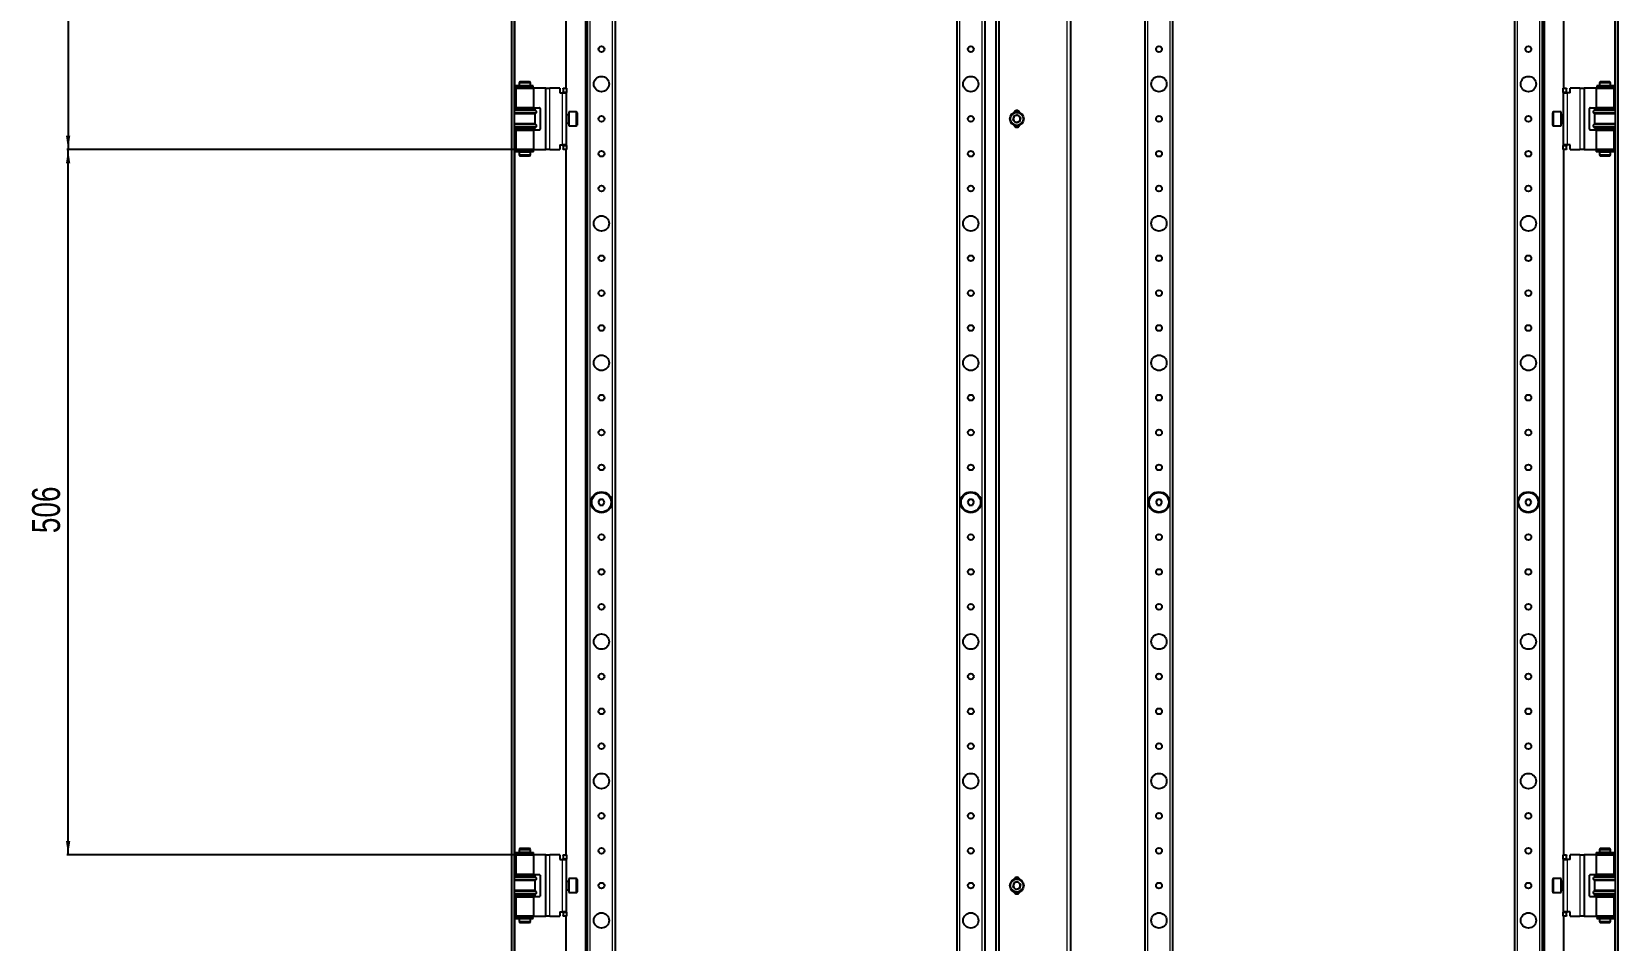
# Model space of a CAD drawing. Header units: millimetres. Extents: x -964 to 2908, y -1920 to 1219.
# Drawn here: x -964 to 175, y -535 to 116 of the extents above; entities that cross this region are included whole.
import ezdxf

# ---------------------------------------------------------------- set-up
doc = ezdxf.new("R2010")
doc.units = ezdxf.units.MM
doc.layers.add('FORMAT', color=7, linetype='Continuous')
doc.styles.add('SLDTEXTSTYLE0', font='TXT', dxfattribs={"width": 0.75})
doc.dimstyles.new('SLDDIMSTYLE0', dxfattribs={"dimtxt": 20, "dimasz": 10, "dimexe": 0, "dimexo": 0.0625, "dimgap": 5, "dimtad": 2, "dimdec": 1, "dimrnd": 1e-09, "dimzin": 12, "dimdsep": 46, "dimtxsty": 'SLDTEXTSTYLE0', "dimsah": 1, "dimcen": 0.09, "dimadec": 0, "dimazin": 3, "dimtfac": 1, "dimtofl": 0, "dimtmove": 0, "dimatfit": 3, "dimfxl": 0, "dimfrac": 2, "dimtolj": 1, "dimtzin": 12, "dimarcsym": 0})

# ---------------------------------------------------------------- blocks, each defined once
blk = doc.blocks.new('_D_9')
at = {"layer": 'FORMAT'}
for p, q in [((-616.4, 650.8), (-938.6, 650.8)), ((-937.6, 650.8), (-937.6, 31.8)), ((-609.9, 31.8), (-938.6, 31.8))]:
    blk.add_line(p, q, dxfattribs=at)
for points in [[(-937.6, 650.8), (-939.1, 640.8), (-936, 640.8)], [(-937.6, 31.8), (-936, 41.8), (-939.1, 41.8)]]:
    blk.add_solid(points, dxfattribs=at)
at = {"layer": 'FORMAT', "insert": (-963.4, 319.1), "char_height": 20, "attachment_point": 1, "rotation": 90, "style": 'SLDTEXTSTYLE0'}
blk.add_mtext('619', dxfattribs=at)
blk = doc.blocks.new('_D_10')
at = {"layer": 'FORMAT'}
for p, q in [((-609.9, 31.8), (-938.6, 31.8)), ((-937.6, -474.2), (-937.6, 31.8)), ((-609.9, -474.2), (-938.6, -474.2))]:
    blk.add_line(p, q, dxfattribs=at)
for points in [[(-937.6, 31.8), (-939.1, 21.8), (-936, 21.8)], [(-937.6, -474.2), (-936, -464.2), (-939.1, -464.2)]]:
    blk.add_solid(points, dxfattribs=at)
at = {"layer": 'FORMAT', "insert": (-963.4, -243.4), "char_height": 20, "attachment_point": 1, "rotation": 90, "style": 'SLDTEXTSTYLE0'}
blk.add_mtext('506', dxfattribs=at)

msp = doc.modelspace()

# ---------------------------------------------------------------- linework, layer by layer
at = {"color": 7, "linetype": 'Continuous', "lineweight": 25}
for p, q in [((-619.44, 756.28), (-619.44, -1198.72)), ((-617.44, 756.28), (-617.44, -1198.72)), ((172.56, -1198.72), (172.56, 756.28)), ((174.56, -1198.72), (174.56, 756.28)), ((-566.44, 724.78), (-566.44, -1167.22)), ((-271.94, 720.28), (-271.94, -1162.72)), ((-269.94, 720.28), (-269.94, -1162.72)), ((121.56, -1167.22), (121.56, 724.78)), ((-218.44, 710.57), (-218.44, -1153)), ((-564.94, -1138.72), (-564.94, 696.28)), ((-544.94, -1138.72), (-544.94, 696.28)), ((-299.94, 696.28), (-299.94, -1138.72)), ((-279.94, 696.28), (-279.94, -1138.72)), ((-164.94, -1138.72), (-164.94, 696.28)), ((-144.94, -1138.72), (-144.94, 696.28)), ((100.06, 696.28), (100.06, -1138.72)), ((120.06, 696.28), (120.06, -1138.72)), ((-580.44, 606.78), (-580.44, 75.78)), ((135.56, 75.78), (135.56, 606.78)), ((-613.36, 80.53), (-613.94, 79.53)), ((-613.36, 80.53), (-610.39, 80.53)), ((-610.39, 80.53), (-606.52, 80.53)), ((-605.94, 79.53), (-606.52, 80.53)), ((161.64, 80.53), (161.06, 79.53)), ((161.64, 80.53), (168.48, 80.53)), ((169.06, 79.53), (168.48, 80.53)), ((-617.09, 77.48), (-617.09, 76.58)), ((-604.1, 77.48), (-617.09, 77.48)), ((-604.1, 76.58), (-617.09, 76.58)), ((-616.39, 75.78), (-616.39, 61.78)), ((-616.39, 75.78), (-603.49, 75.78)), ((-613.94, 79.53), (-613.94, 77.53)), ((-610.47, 79.53), (-613.94, 79.53)), ((-613.94, 77.53), (-610.47, 77.53)), ((-613.94, 76.53), (-613.94, 75.78)), ((-613.94, 76.53), (-610.47, 76.53)), ((-613.44, 77.53), (-613.44, 77.48)), ((-613.44, 76.58), (-613.44, 76.53)), ((-605.94, 79.53), (-610.47, 79.53)), ((-610.47, 77.53), (-605.94, 77.53)), ((-610.47, 76.53), (-605.94, 76.53)), ((-606.44, 77.48), (-606.44, 77.53)), ((-606.44, 76.53), (-606.44, 76.58)), ((-605.94, 77.53), (-605.94, 79.53)), ((-605.94, 75.78), (-605.94, 76.53)), ((-604.02, 77.48), (-604.1, 77.48)), ((-604.02, 76.58), (-604.1, 76.58)), ((-604.02, 76.58), (-604.02, 77.48)), ((-604, 77.48), (-604.02, 77.48)), ((-604, 76.58), (-604.02, 76.58)), ((-604, 76.58), (-604, 77.48)), ((-603.49, 61.78), (-603.49, 75.78)), ((-595.39, 75.78), (-603.49, 75.78)), ((-594.89, 75.78), (-595.39, 75.78)), ((-594.89, 31.78), (-594.89, 75.78)), ((-594.89, 75.78), (-591.89, 75.78)), ((-584.89, 75.78), (-591.89, 75.78)), ((-584.89, 75.78), (-584.89, 72.48)), ((-584.89, 72.48), (-582.89, 72.48)), ((-582.89, 72.48), (-579.89, 72.48)), ((-582.39, 75.78), (-579.89, 75.78)), ((-582.39, 75.28), (-582.39, 75.78)), ((-582.39, 75.28), (-582.39, 73.28)), ((-582.39, 72.78), (-582.39, 73.28)), ((-579.89, 72.78), (-582.39, 72.78)), ((-582.39, 72.78), (-582.39, 72.48)), ((-579.89, 75.78), (-579.89, 75.28)), ((-579.89, 75.28), (-579.89, 73.28)), ((-579.89, 73.28), (-579.89, 72.78)), ((-579.89, 72.48), (-579.89, 72.78)), ((-579.89, 35.08), (-579.89, 72.48)), ((135.01, 75.28), (135.01, 75.78)), ((135.01, 75.78), (137.51, 75.78)), ((135.01, 73.28), (135.01, 75.28)), ((135.01, 72.78), (135.01, 73.28)), ((137.51, 72.78), (135.01, 72.78)), ((135.01, 72.78), (135.01, 72.48)), ((135.01, 72.48), (138.01, 72.48)), ((135.01, 72.48), (135.01, 35.08)), ((137.51, 75.78), (137.51, 75.28)), ((137.51, 73.28), (137.51, 75.28)), ((137.51, 73.28), (137.51, 72.78)), ((137.51, 72.48), (137.51, 72.78)), ((140.01, 72.48), (138.01, 72.48)), ((147.01, 75.78), (140.01, 75.78)), ((140.01, 72.48), (140.01, 75.78)), ((147.01, 75.78), (150.01, 75.78)), ((150.01, 75.78), (150.01, 31.78)), ((150.51, 75.78), (150.01, 75.78)), ((158.61, 75.78), (150.51, 75.78)), ((158.61, 75.78), (158.61, 61.78)), ((158.61, 75.78), (171.51, 75.78)), ((159.12, 77.48), (159.12, 76.58)), ((159.14, 77.48), (159.12, 77.48)), ((159.14, 76.58), (159.12, 76.58)), ((159.14, 77.48), (159.14, 76.58)), ((159.22, 77.48), (159.14, 77.48)), ((159.22, 76.58), (159.14, 76.58)), ((172.21, 77.48), (159.22, 77.48)), ((172.21, 76.58), (159.22, 76.58)), ((161.06, 79.53), (161.06, 77.53)), ((169.06, 79.53), (161.06, 79.53)), ((161.06, 77.53), (169.06, 77.53)), ((161.06, 76.53), (161.06, 75.78)), ((161.06, 76.53), (169.06, 76.53)), ((161.56, 77.53), (161.56, 77.48)), ((161.56, 76.58), (161.56, 76.53)), ((168.56, 77.48), (168.56, 77.53)), ((168.56, 76.53), (168.56, 76.58)), ((169.06, 77.53), (169.06, 79.53)), ((169.06, 75.78), (169.06, 76.53)), ((171.51, 61.78), (171.51, 75.78)), ((172.21, 76.58), (172.21, 77.48)), ((-617.44, 60.78), (-602.44, 60.78)), ((-602.44, 60.18), (-617.44, 60.18)), ((-602.44, 57.38), (-617.44, 57.38)), ((-603.49, 61.78), (-616.39, 61.78)), ((-613.94, 61.78), (-613.94, 60.78)), ((-605.94, 60.78), (-605.94, 61.78)), ((-603.49, 61.78), (-599.39, 61.78)), ((-602.44, 60.18), (-602.44, 60.78)), ((-601.74, 59.5), (-602.44, 60.18)), ((-602.44, 57.38), (-601.74, 58.07)), ((-602.44, 50.18), (-602.44, 57.38)), ((-598.89, 61.28), (-598.89, 46.28)), ((-572.99, 58.78), (-578.39, 58.78)), ((-578.39, 58.78), (-578.39, 48.78)), ((-572.39, 58.18), (-572.39, 49.38)), ((127.51, 53.78), (127.51, 58.18)), ((133.51, 58.78), (128.11, 58.78)), ((133.51, 53.78), (133.51, 58.78)), ((154.01, 46.28), (154.01, 61.28)), ((154.51, 61.78), (158.61, 61.78)), ((157.56, 60.18), (156.86, 59.5)), ((156.86, 58.07), (157.56, 57.38)), ((157.56, 60.78), (157.56, 60.18)), ((157.56, 60.78), (172.56, 60.78)), ((172.56, 60.18), (157.56, 60.18)), ((157.56, 57.38), (157.56, 50.18)), ((172.56, 57.38), (157.56, 57.38)), ((171.51, 61.78), (158.61, 61.78)), ((161.06, 61.78), (161.06, 60.78)), ((169.06, 60.78), (169.06, 61.78)), ((-602.44, 50.18), (-617.44, 50.18)), ((-602.44, 47.38), (-617.44, 47.38)), ((-617.44, 46.78), (-602.44, 46.78)), ((-616.39, 45.78), (-616.39, 31.78)), ((-616.39, 45.78), (-603.49, 45.78)), ((-613.94, 46.78), (-613.94, 45.78)), ((-605.94, 45.78), (-605.94, 46.78)), ((-603.49, 31.78), (-603.49, 45.78)), ((-599.39, 45.78), (-603.49, 45.78)), ((-601.74, 49.5), (-602.44, 50.18)), ((-602.44, 47.38), (-601.74, 48.07)), ((-602.44, 46.78), (-602.44, 47.38)), ((-578.64, 56.78), (-579.89, 56.78)), ((-579.89, 50.78), (-578.64, 50.78)), ((-578.39, 48.78), (-572.99, 48.78)), ((-259.04, 55.78), (-259.72, 52.97)), ((-257.62, 50.97), (-259.72, 52.97)), ((-256.26, 56.6), (-259.04, 55.78)), ((-254.84, 51.78), (-257.62, 50.97)), ((-256.26, 56.6), (-254.16, 54.6)), ((-254.84, 51.78), (-254.16, 54.6)), ((127.51, 49.38), (127.51, 53.78)), ((128.11, 48.78), (133.51, 48.78)), ((133.51, 48.78), (133.51, 53.78)), ((135.01, 56.78), (133.76, 56.78)), ((133.76, 50.78), (135.01, 50.78)), ((158.61, 45.78), (154.51, 45.78)), ((157.56, 50.18), (156.86, 49.5)), ((156.86, 48.07), (157.56, 47.38)), ((172.56, 50.18), (157.56, 50.18)), ((157.56, 47.38), (157.56, 46.78)), ((172.56, 47.38), (157.56, 47.38)), ((157.56, 46.78), (172.56, 46.78)), ((158.61, 45.78), (158.61, 31.78)), ((158.61, 45.78), (171.51, 45.78)), ((161.06, 46.78), (161.06, 45.78)), ((169.06, 45.78), (169.06, 46.78)), ((171.51, 31.78), (171.51, 45.78)), ((-584.89, 35.08), (-582.89, 35.08)), ((-584.89, 35.08), (-584.89, 31.78)), ((-579.89, 35.08), (-582.89, 35.08)), ((-582.39, 35.08), (-582.39, 34.78)), ((-582.39, 34.78), (-579.89, 34.78)), ((-582.39, 34.28), (-582.39, 34.78)), ((-582.39, 34.28), (-582.39, 32.28)), ((-579.89, 34.78), (-579.89, 35.08)), ((-579.89, 34.78), (-579.89, 34.28)), ((-579.89, 34.28), (-579.89, 32.28)), ((138.01, 35.08), (135.01, 35.08)), ((135.01, 35.08), (135.01, 34.78)), ((135.01, 34.78), (137.51, 34.78)), ((135.01, 34.28), (135.01, 34.78)), ((135.01, 32.28), (135.01, 34.28)), ((137.51, 34.78), (137.51, 35.08)), ((137.51, 34.78), (137.51, 34.28)), ((137.51, 32.28), (137.51, 34.28)), ((140.01, 35.08), (138.01, 35.08)), ((140.01, 31.78), (140.01, 35.08)), ((-617.09, 30.98), (-617.09, 30.08)), ((-603.62, 30.98), (-617.09, 30.98)), ((-603.62, 30.08), (-617.09, 30.08)), ((-603.49, 31.78), (-616.39, 31.78)), ((-613.94, 31.78), (-613.94, 31.03)), ((-613.94, 31.03), (-610.47, 31.03)), ((-613.94, 30.03), (-613.94, 28.03)), ((-613.94, 30.03), (-610.47, 30.03)), ((-613.94, 28.03), (-613.36, 27.03)), ((-613.94, 28.03), (-605.94, 28.03)), ((-613.44, 31.03), (-613.44, 30.98)), ((-613.44, 30.08), (-613.44, 30.03)), ((-606.52, 27.03), (-613.36, 27.03)), ((-610.47, 31.03), (-605.94, 31.03)), ((-610.47, 30.03), (-605.94, 30.03)), ((-606.52, 27.03), (-605.94, 28.03)), ((-606.44, 30.98), (-606.44, 31.03)), ((-606.44, 30.03), (-606.44, 30.08)), ((-605.94, 31.03), (-605.94, 31.78)), ((-605.94, 28.03), (-605.94, 30.03)), ((-603.57, 30.98), (-603.62, 30.98)), ((-603.57, 30.08), (-603.62, 30.08)), ((-603.57, 30.08), (-603.57, 30.98)), ((-603.49, 31.78), (-595.39, 31.78)), ((-595.39, 31.78), (-594.89, 31.78)), ((-591.89, 31.78), (-594.89, 31.78)), ((-591.89, 31.78), (-584.89, 31.78)), ((-582.39, 31.78), (-582.39, 32.28)), ((-579.89, 31.78), (-582.39, 31.78)), ((-580.44, 31.78), (-580.44, -474.22)), ((-579.89, 32.28), (-579.89, 31.78)), ((135.01, 31.78), (135.01, 32.28)), ((137.51, 31.78), (135.01, 31.78)), ((135.56, -474.22), (135.56, 31.78)), ((137.51, 32.28), (137.51, 31.78)), ((140.01, 31.78), (147.01, 31.78)), ((150.01, 31.78), (147.01, 31.78)), ((150.01, 31.78), (150.51, 31.78)), ((150.51, 31.78), (158.61, 31.78)), ((171.51, 31.78), (158.61, 31.78)), ((158.69, 30.98), (158.69, 30.08)), ((158.74, 30.98), (158.69, 30.98)), ((158.74, 30.08), (158.69, 30.08)), ((172.21, 30.98), (158.74, 30.98)), ((172.21, 30.08), (158.74, 30.08)), ((161.06, 31.78), (161.06, 31.03)), ((161.06, 31.03), (169.06, 31.03)), ((161.06, 30.03), (161.06, 28.03)), ((161.06, 30.03), (169.06, 30.03)), ((161.06, 28.03), (161.64, 27.03)), ((161.06, 28.03), (165.59, 28.03)), ((161.56, 31.03), (161.56, 30.98)), ((161.56, 30.08), (161.56, 30.03)), ((165.52, 27.03), (161.64, 27.03)), ((168.48, 27.03), (165.52, 27.03)), ((165.59, 28.03), (169.06, 28.03)), ((168.48, 27.03), (169.06, 28.03)), ((168.56, 30.98), (168.56, 31.03)), ((168.56, 30.03), (168.56, 30.08)), ((169.06, 31.03), (169.06, 31.78)), ((169.06, 28.03), (169.06, 30.03)), ((172.21, 30.08), (172.21, 30.98)), ((-556.09, -219.22), (-557.25, -221.22)), ((-557.25, -221.22), (-556.09, -223.22)), ((-553.78, -219.22), (-556.09, -219.22)), ((-556.09, -223.22), (-553.78, -223.22)), ((-552.63, -221.22), (-553.78, -219.22)), ((-553.78, -223.22), (-552.63, -221.22)), ((-291.09, -219.22), (-292.25, -221.22)), ((-292.25, -221.22), (-291.09, -223.22)), ((-288.78, -219.22), (-291.09, -219.22)), ((-291.09, -223.22), (-288.78, -223.22)), ((-287.63, -221.22), (-288.78, -219.22)), ((-288.78, -223.22), (-287.63, -221.22)), ((-156.09, -219.22), (-157.25, -221.22)), ((-157.25, -221.22), (-156.09, -223.22)), ((-153.78, -219.22), (-156.09, -219.22)), ((-156.09, -223.22), (-153.78, -223.22)), ((-152.63, -221.22), (-153.78, -219.22)), ((-153.78, -223.22), (-152.63, -221.22)), ((108.91, -219.22), (107.75, -221.22)), ((107.75, -221.22), (108.91, -223.22)), ((111.22, -219.22), (108.91, -219.22)), ((108.91, -223.22), (111.22, -223.22)), ((112.37, -221.22), (111.22, -219.22)), ((111.22, -223.22), (112.37, -221.22)), ((-617.09, -472.52), (-617.09, -473.42)), ((-617.09, -472.52), (-603.62, -472.52)), ((-617.09, -473.42), (-603.62, -473.42)), ((-616.39, -474.22), (-616.39, -488.22)), ((-616.39, -474.22), (-603.49, -474.22)), ((-613.36, -469.47), (-613.94, -470.47)), ((-613.94, -470.47), (-613.94, -472.47)), ((-610.47, -470.47), (-613.94, -470.47)), ((-605.94, -472.47), (-613.94, -472.47)), ((-613.94, -473.47), (-613.94, -474.22)), ((-605.94, -473.47), (-613.94, -473.47)), ((-613.44, -472.47), (-613.44, -472.52)), ((-613.44, -473.42), (-613.44, -473.47)), ((-613.36, -469.47), (-610.39, -469.47)), ((-605.94, -470.47), (-610.47, -470.47)), ((-610.39, -469.47), (-606.52, -469.47)), ((-605.94, -470.47), (-606.52, -469.47)), ((-606.44, -472.52), (-606.44, -472.47)), ((-606.44, -473.47), (-606.44, -473.42)), ((-605.94, -472.47), (-605.94, -470.47)), ((-605.94, -474.22), (-605.94, -473.47)), ((-603.62, -472.52), (-603.57, -472.52)), ((-603.62, -473.42), (-603.57, -473.42)), ((-603.57, -473.42), (-603.57, -472.52)), ((-603.49, -488.22), (-603.49, -474.22)), ((-595.39, -474.22), (-603.49, -474.22)), ((-594.89, -474.22), (-595.39, -474.22)), ((-594.89, -518.22), (-594.89, -474.22)), ((-594.89, -474.22), (-591.89, -474.22)), ((-584.89, -474.22), (-591.89, -474.22)), ((-584.89, -474.22), (-584.89, -477.52)), ((-584.89, -477.52), (-582.89, -477.52)), ((-582.89, -477.52), (-579.89, -477.52)), ((-582.39, -474.22), (-579.89, -474.22)), ((-582.39, -474.72), (-582.39, -474.22)), ((-582.39, -474.72), (-582.39, -476.72)), ((-582.39, -477.22), (-582.39, -476.72)), ((-579.89, -477.22), (-582.39, -477.22)), ((-582.39, -477.22), (-582.39, -477.52)), ((-579.89, -474.22), (-579.89, -474.72)), ((-579.89, -474.72), (-579.89, -476.72)), ((-579.89, -476.72), (-579.89, -477.22)), ((-579.89, -477.52), (-579.89, -477.22)), ((-579.89, -514.92), (-579.89, -477.52)), ((135.01, -474.72), (135.01, -474.22)), ((135.01, -474.22), (137.51, -474.22)), ((135.01, -476.72), (135.01, -474.72)), ((135.01, -477.22), (135.01, -476.72)), ((137.51, -477.22), (135.01, -477.22)), ((135.01, -477.22), (135.01, -477.52)), ((135.01, -477.52), (138.01, -477.52)), ((135.01, -477.52), (135.01, -514.92)), ((137.51, -474.22), (137.51, -474.72)), ((137.51, -476.72), (137.51, -474.72)), ((137.51, -476.72), (137.51, -477.22)), ((137.51, -477.52), (137.51, -477.22)), ((140.01, -477.52), (138.01, -477.52)), ((147.01, -474.22), (140.01, -474.22)), ((140.01, -477.52), (140.01, -474.22)), ((147.01, -474.22), (150.01, -474.22)), ((150.01, -474.22), (150.01, -518.22)), ((150.51, -474.22), (150.01, -474.22)), ((158.61, -474.22), (150.51, -474.22)), ((158.61, -474.22), (158.61, -488.22)), ((158.61, -474.22), (171.51, -474.22)), ((158.69, -472.52), (158.69, -473.42)), ((158.69, -472.52), (158.74, -472.52)), ((158.69, -473.42), (158.74, -473.42)), ((158.74, -472.52), (172.21, -472.52)), ((158.74, -473.42), (172.21, -473.42)), ((161.64, -469.47), (161.06, -470.47)), ((161.06, -470.47), (161.06, -472.47)), ((169.06, -470.47), (161.06, -470.47)), ((165.59, -472.47), (161.06, -472.47)), ((161.06, -473.47), (161.06, -474.22)), ((165.59, -473.47), (161.06, -473.47)), ((161.56, -472.47), (161.56, -472.52)), ((161.56, -473.42), (161.56, -473.47)), ((161.64, -469.47), (168.48, -469.47)), ((169.06, -472.47), (165.59, -472.47)), ((169.06, -473.47), (165.59, -473.47)), ((169.06, -470.47), (168.48, -469.47)), ((168.56, -472.52), (168.56, -472.47)), ((168.56, -473.47), (168.56, -473.42)), ((169.06, -472.47), (169.06, -470.47)), ((169.06, -474.22), (169.06, -473.47)), ((171.51, -488.22), (171.51, -474.22)), ((172.21, -473.42), (172.21, -472.52)), ((-617.44, -489.22), (-602.44, -489.22)), ((-603.49, -488.22), (-616.39, -488.22)), ((-613.94, -488.22), (-613.94, -489.22)), ((-605.94, -489.22), (-605.94, -488.22)), ((-603.49, -488.22), (-599.39, -488.22)), ((-602.44, -489.82), (-602.44, -489.22)), ((-598.89, -488.72), (-598.89, -503.72)), ((154.01, -503.72), (154.01, -488.72)), ((154.51, -488.22), (158.61, -488.22)), ((157.56, -489.22), (157.56, -489.82)), ((157.56, -489.22), (172.56, -489.22)), ((171.51, -488.22), (158.61, -488.22)), ((161.06, -488.22), (161.06, -489.22)), ((169.06, -489.22), (169.06, -488.22)), ((-602.44, -489.82), (-617.44, -489.82)), ((-602.44, -492.62), (-617.44, -492.62)), ((-602.44, -499.82), (-617.44, -499.82)), ((-601.74, -490.5), (-602.44, -489.82)), ((-602.44, -492.62), (-601.74, -491.93)), ((-602.44, -499.82), (-602.44, -492.62)), ((-601.74, -500.5), (-602.44, -499.82)), ((-578.64, -493.22), (-579.89, -493.22)), ((-579.89, -499.22), (-578.64, -499.22)), ((-572.99, -491.22), (-578.39, -491.22)), ((-578.39, -491.22), (-578.39, -496.22)), ((-578.39, -496.22), (-578.39, -501.22)), ((-572.39, -491.82), (-572.39, -496.22)), ((-572.39, -496.22), (-572.39, -500.62)), ((-259.04, -494.22), (-259.72, -497.03)), ((-257.62, -499.03), (-259.72, -497.03)), ((-256.26, -493.4), (-259.04, -494.22)), ((-254.84, -498.22), (-257.62, -499.03)), ((-256.26, -493.4), (-254.16, -495.4)), ((-254.84, -498.22), (-254.16, -495.4)), ((127.51, -500.62), (127.51, -491.82)), ((133.51, -491.22), (128.11, -491.22)), ((133.51, -501.22), (133.51, -491.22)), ((135.01, -493.22), (133.76, -493.22)), ((133.76, -499.22), (135.01, -499.22)), ((157.56, -489.82), (156.86, -490.5)), ((156.86, -491.93), (157.56, -492.62)), ((157.56, -499.82), (156.86, -500.5)), ((172.56, -489.82), (157.56, -489.82)), ((157.56, -492.62), (157.56, -499.82)), ((172.56, -492.62), (157.56, -492.62)), ((172.56, -499.82), (157.56, -499.82)), ((-602.44, -502.62), (-617.44, -502.62)), ((-617.44, -503.22), (-602.44, -503.22)), ((-616.39, -504.22), (-616.39, -518.22)), ((-616.39, -504.22), (-603.49, -504.22)), ((-613.94, -503.22), (-613.94, -504.22)), ((-605.94, -504.22), (-605.94, -503.22)), ((-603.49, -518.22), (-603.49, -504.22)), ((-599.39, -504.22), (-603.49, -504.22)), ((-602.44, -502.62), (-601.74, -501.93)), ((-602.44, -503.22), (-602.44, -502.62)), ((-578.39, -501.22), (-572.99, -501.22)), ((128.11, -501.22), (133.51, -501.22)), ((158.61, -504.22), (154.51, -504.22)), ((156.86, -501.93), (157.56, -502.62)), ((157.56, -502.62), (157.56, -503.22)), ((172.56, -502.62), (157.56, -502.62)), ((157.56, -503.22), (172.56, -503.22)), ((158.61, -504.22), (158.61, -518.22)), ((158.61, -504.22), (171.51, -504.22)), ((161.06, -503.22), (161.06, -504.22)), ((169.06, -504.22), (169.06, -503.22)), ((171.51, -518.22), (171.51, -504.22)), ((-617.09, -519.02), (-617.09, -519.92)), ((-617.09, -519.02), (-604.1, -519.02)), ((-617.09, -519.92), (-604.1, -519.92)), ((-603.49, -518.22), (-616.39, -518.22)), ((-613.94, -518.22), (-613.94, -518.97)), ((-605.94, -518.97), (-613.94, -518.97)), ((-613.94, -519.97), (-613.94, -521.97)), ((-605.94, -519.97), (-613.94, -519.97)), ((-613.94, -521.97), (-613.36, -522.97)), ((-613.94, -521.97), (-605.94, -521.97)), ((-613.44, -518.97), (-613.44, -519.02)), ((-613.44, -519.92), (-613.44, -519.97)), ((-606.52, -522.97), (-613.36, -522.97)), ((-606.52, -522.97), (-605.94, -521.97)), ((-606.44, -519.02), (-606.44, -518.97)), ((-606.44, -519.97), (-606.44, -519.92)), ((-605.94, -518.97), (-605.94, -518.22)), ((-605.94, -521.97), (-605.94, -519.97)), ((-604.1, -519.02), (-604.02, -519.02)), ((-604.1, -519.92), (-604.02, -519.92)), ((-604.02, -519.92), (-604.02, -519.02)), ((-604.02, -519.02), (-604, -519.02)), ((-604.02, -519.92), (-604, -519.92)), ((-604, -519.92), (-604, -519.02)), ((-603.49, -518.22), (-595.39, -518.22)), ((-595.39, -518.22), (-594.89, -518.22)), ((-591.89, -518.22), (-594.89, -518.22)), ((-591.89, -518.22), (-584.89, -518.22)), ((-584.89, -514.92), (-582.89, -514.92)), ((-584.89, -514.92), (-584.89, -518.22)), ((-579.89, -514.92), (-582.89, -514.92)), ((-582.39, -514.92), (-582.39, -515.22)), ((-582.39, -515.22), (-579.89, -515.22)), ((-582.39, -515.72), (-582.39, -515.22)), ((-582.39, -515.72), (-582.39, -517.72)), ((-582.39, -518.22), (-582.39, -517.72)), ((-579.89, -518.22), (-582.39, -518.22)), ((-580.44, -518.22), (-580.44, -1049.22)), ((-579.89, -515.22), (-579.89, -514.92)), ((-579.89, -515.22), (-579.89, -515.72)), ((-579.89, -515.72), (-579.89, -517.72)), ((-579.89, -517.72), (-579.89, -518.22)), ((138.01, -514.92), (135.01, -514.92)), ((135.01, -514.92), (135.01, -515.22)), ((135.01, -515.22), (137.51, -515.22)), ((135.01, -515.72), (135.01, -515.22)), ((135.01, -517.72), (135.01, -515.72)), ((135.01, -518.22), (135.01, -517.72)), ((137.51, -518.22), (135.01, -518.22)), ((135.56, -1049.22), (135.56, -518.22)), ((137.51, -515.22), (137.51, -514.92)), ((137.51, -515.22), (137.51, -515.72)), ((137.51, -517.72), (137.51, -515.72)), ((137.51, -517.72), (137.51, -518.22)), ((140.01, -514.92), (138.01, -514.92)), ((140.01, -518.22), (140.01, -514.92)), ((140.01, -518.22), (147.01, -518.22)), ((150.01, -518.22), (147.01, -518.22)), ((150.01, -518.22), (150.51, -518.22)), ((150.51, -518.22), (158.61, -518.22)), ((171.51, -518.22), (158.61, -518.22)), ((159.12, -519.02), (159.12, -519.92)), ((159.12, -519.02), (159.14, -519.02)), ((159.12, -519.92), (159.14, -519.92)), ((159.14, -519.02), (159.14, -519.92)), ((159.14, -519.02), (159.22, -519.02)), ((159.14, -519.92), (159.22, -519.92)), ((159.22, -519.02), (172.21, -519.02)), ((159.22, -519.92), (172.21, -519.92)), ((161.06, -518.22), (161.06, -518.97)), ((165.59, -518.97), (161.06, -518.97)), ((161.06, -519.97), (161.06, -521.97)), ((165.59, -519.97), (161.06, -519.97)), ((161.06, -521.97), (161.64, -522.97)), ((161.06, -521.97), (165.59, -521.97)), ((161.56, -518.97), (161.56, -519.02)), ((161.56, -519.92), (161.56, -519.97)), ((165.52, -522.97), (161.64, -522.97)), ((168.48, -522.97), (165.52, -522.97)), ((169.06, -518.97), (165.59, -518.97)), ((169.06, -519.97), (165.59, -519.97)), ((165.59, -521.97), (169.06, -521.97)), ((168.48, -522.97), (169.06, -521.97)), ((168.56, -519.02), (168.56, -518.97)), ((168.56, -519.97), (168.56, -519.92)), ((169.06, -518.97), (169.06, -518.22)), ((169.06, -521.97), (169.06, -519.97)), ((172.21, -519.92), (172.21, -519.02))]:
    msp.add_line(p, q, dxfattribs=at)
at = {"color": 8, "linetype": 'Continuous', "lineweight": 18}
for p, q in [((-269.34, -1162.72), (-269.34, 720.28)), ((-221.04, 706.07), (-221.04, -1148.5)), ((-217.84, -1154.04), (-217.84, 711.61)), ((-562.94, -1138.72), (-562.94, 696.28)), ((-546.94, -1138.72), (-546.94, 696.28)), ((-297.94, 696.28), (-297.94, -1138.72)), ((-281.94, 696.28), (-281.94, -1138.72)), ((-162.94, -1138.72), (-162.94, 696.28)), ((-146.94, -1138.72), (-146.94, 696.28)), ((102.06, 696.28), (102.06, -1138.72)), ((118.06, 696.28), (118.06, -1138.72)), ((-616.84, 77.48), (-616.84, 605.08)), ((171.96, 605.08), (171.96, 77.48)), ((-616.84, 60.78), (-616.84, 76.58)), ((-604.1, 76.58), (-604.1, 77.48)), ((-595.39, 75.78), (-595.39, 31.78)), ((-591.89, 31.78), (-591.89, 75.78)), ((-582.89, 35.08), (-582.89, 72.48)), ((-579.89, 75.28), (-582.39, 75.28)), ((-582.39, 73.28), (-579.89, 73.28)), ((137.51, 75.28), (135.01, 75.28)), ((135.01, 73.28), (137.51, 73.28)), ((138.01, 72.48), (138.01, 35.08)), ((147.01, 75.78), (147.01, 31.78)), ((150.51, 31.78), (150.51, 75.78)), ((159.22, 76.58), (159.22, 77.48)), ((171.96, 76.58), (171.96, 60.78)), ((-601.74, 59.5), (-617.44, 59.5)), ((-601.74, 58.07), (-617.44, 58.07)), ((-572.99, 48.78), (-572.99, 58.78)), ((128.11, 58.78), (128.11, 53.78)), ((172.56, 59.5), (156.86, 59.5)), ((172.56, 58.07), (156.86, 58.07)), ((-601.74, 49.5), (-617.44, 49.5)), ((-601.74, 48.07), (-617.44, 48.07)), ((-616.84, 30.98), (-616.84, 46.78)), ((-578.64, 53.78), (-578.64, 56.78)), ((-578.64, 50.78), (-578.64, 53.78)), ((128.11, 53.78), (128.11, 48.78)), ((133.76, 56.78), (133.76, 50.78)), ((172.56, 49.5), (156.86, 49.5)), ((172.56, 48.07), (156.86, 48.07)), ((171.96, 46.78), (171.96, 30.98)), ((-579.89, 34.28), (-582.39, 34.28)), ((137.51, 34.28), (135.01, 34.28)), ((-616.84, -472.52), (-616.84, 30.08)), ((-603.62, 30.08), (-603.62, 30.98)), ((-582.39, 32.28), (-579.89, 32.28)), ((135.01, 32.28), (137.51, 32.28)), ((158.74, 30.08), (158.74, 30.98)), ((171.96, 30.08), (171.96, -472.52)), ((-616.84, -489.22), (-616.84, -473.42)), ((-603.62, -472.52), (-603.62, -473.42)), ((-595.39, -474.22), (-595.39, -518.22)), ((-591.89, -518.22), (-591.89, -474.22)), ((-582.89, -514.92), (-582.89, -477.52)), ((-579.89, -474.72), (-582.39, -474.72)), ((-582.39, -476.72), (-579.89, -476.72)), ((137.51, -474.72), (135.01, -474.72)), ((135.01, -476.72), (137.51, -476.72)), ((138.01, -477.52), (138.01, -514.92)), ((147.01, -474.22), (147.01, -518.22)), ((150.51, -518.22), (150.51, -474.22)), ((158.74, -472.52), (158.74, -473.42)), ((171.96, -473.42), (171.96, -489.22)), ((-601.74, -490.5), (-617.44, -490.5)), ((-601.74, -491.93), (-617.44, -491.93)), ((-601.74, -500.5), (-617.44, -500.5)), ((-578.64, -499.22), (-578.64, -493.22)), ((-572.99, -496.22), (-572.99, -491.22)), ((-572.99, -501.22), (-572.99, -496.22)), ((128.11, -491.22), (128.11, -501.22)), ((133.76, -493.22), (133.76, -496.22)), ((133.76, -496.22), (133.76, -499.22)), ((172.56, -490.5), (156.86, -490.5)), ((172.56, -491.93), (156.86, -491.93)), ((172.56, -500.5), (156.86, -500.5)), ((-601.74, -501.93), (-617.44, -501.93)), ((-616.84, -519.02), (-616.84, -503.22)), ((172.56, -501.93), (156.86, -501.93)), ((171.96, -503.22), (171.96, -519.02)), ((-616.84, -1047.52), (-616.84, -519.92)), ((-604.1, -519.02), (-604.1, -519.92)), ((-579.89, -515.72), (-582.39, -515.72)), ((-582.39, -517.72), (-579.89, -517.72)), ((137.51, -515.72), (135.01, -515.72)), ((135.01, -517.72), (137.51, -517.72)), ((159.22, -519.02), (159.22, -519.92)), ((171.96, -519.92), (171.96, -1047.52))]:
    msp.add_line(p, q, dxfattribs=at)
at = {"color": 7, "linetype": 'Continuous', "lineweight": 25}
for centre, radius in [((-554.94, 103.78), 2.1), ((-289.94, 103.78), 2.1), ((-154.94, 103.78), 2.1), ((110.06, 103.78), 2.1), ((-554.94, 78.78), 5.5), ((-289.94, 78.78), 5.5), ((-154.94, 78.78), 5.5), ((110.06, 78.78), 5.5), ((-256.94, 53.78), 5), ((-554.94, 53.78), 2.1), ((-289.94, 53.78), 2.1), ((-154.94, 53.78), 2.1), ((110.06, 53.78), 2.1), ((-554.94, 28.78), 2.1), ((-289.94, 28.78), 2.1), ((-154.94, 28.78), 2.1), ((110.06, 28.78), 2.1), ((-554.94, 3.78), 2.1), ((-289.94, 3.78), 2.1), ((-154.94, 3.78), 2.1), ((110.06, 3.78), 2.1), ((-554.94, -21.22), 5.5), ((-289.94, -21.22), 5.5), ((-154.94, -21.22), 5.5), ((110.06, -21.22), 5.5), ((-554.94, -46.22), 2.1), ((-289.94, -46.22), 2.1), ((-154.94, -46.22), 2.1), ((110.06, -46.22), 2.1), ((-554.94, -71.22), 2.1), ((-289.94, -71.22), 2.1), ((-154.94, -71.22), 2.1), ((110.06, -71.22), 2.1), ((-554.94, -96.22), 2.1), ((-289.94, -96.22), 2.1), ((-154.94, -96.22), 2.1), ((110.06, -96.22), 2.1), ((-554.94, -121.22), 5.5), ((-289.94, -121.22), 5.5), ((-154.94, -121.22), 5.5), ((110.06, -121.22), 5.5), ((-554.94, -146.22), 2.1), ((-289.94, -146.22), 2.1), ((-154.94, -146.22), 2.1), ((110.06, -146.22), 2.1), ((-554.94, -171.22), 2.1), ((-289.94, -171.22), 2.1), ((-154.94, -171.22), 2.1), ((110.06, -171.22), 2.1), ((-554.94, -196.22), 2.1), ((-289.94, -196.22), 2.1), ((-154.94, -196.22), 2.1), ((110.06, -196.22), 2.1), ((-554.94, -221.22), 7.5), ((-554.94, -221.22), 7), ((-289.94, -221.22), 7.5), ((-289.94, -221.22), 7), ((-154.94, -221.22), 7.5), ((-154.94, -221.22), 7), ((110.06, -221.22), 7.5), ((110.06, -221.22), 7), ((-554.94, -246.22), 2.1), ((-289.94, -246.22), 2.1), ((-154.94, -246.22), 2.1), ((110.06, -246.22), 2.1), ((-554.94, -271.22), 2.1), ((-289.94, -271.22), 2.1), ((-154.94, -271.22), 2.1), ((110.06, -271.22), 2.1), ((-554.94, -296.22), 2.1), ((-289.94, -296.22), 2.1), ((-154.94, -296.22), 2.1), ((110.06, -296.22), 2.1), ((-554.94, -321.22), 5.5), ((-289.94, -321.22), 5.5), ((-154.94, -321.22), 5.5), ((110.06, -321.22), 5.5), ((-554.94, -346.22), 2.1), ((-289.94, -346.22), 2.1), ((-154.94, -346.22), 2.1), ((110.06, -346.22), 2.1), ((-554.94, -371.22), 2.1), ((-289.94, -371.22), 2.1), ((-154.94, -371.22), 2.1), ((110.06, -371.22), 2.1), ((-554.94, -396.22), 2.1), ((-289.94, -396.22), 2.1), ((-154.94, -396.22), 2.1), ((110.06, -396.22), 2.1), ((-554.94, -421.22), 5.5), ((-289.94, -421.22), 5.5), ((-154.94, -421.22), 5.5), ((110.06, -421.22), 5.5), ((-554.94, -446.22), 2.1), ((-289.94, -446.22), 2.1), ((-154.94, -446.22), 2.1), ((110.06, -446.22), 2.1), ((-554.94, -471.22), 2.1), ((-289.94, -471.22), 2.1), ((-154.94, -471.22), 2.1), ((110.06, -471.22), 2.1), ((-554.94, -496.22), 2.1), ((-289.94, -496.22), 2.1), ((-256.94, -496.22), 5), ((-154.94, -496.22), 2.1), ((110.06, -496.22), 2.1), ((-554.94, -521.22), 5.5), ((-289.94, -521.22), 5.5), ((-154.94, -521.22), 5.5), ((110.06, -521.22), 5.5)]:
    msp.add_circle(centre, radius, dxfattribs=at)
at = {"color": 8, "linetype": 'Continuous', "lineweight": 18}
for centre in [(-256.94, 53.78), (-256.94, -496.22)]:
    msp.add_circle(centre, 4.4, dxfattribs=at)
at = {"color": 7, "linetype": 'Continuous', "lineweight": 25}
for centre, radius, start, end in [((-602.44, 58.78), 1, 314.427, 45.573), ((-599.39, 61.28), 0.5, 0, 90), ((-578.64, 57.03), 0.25, 270, 0), ((-572.99, 58.18), 0.6, 360, 90), ((-256.94, 57.78), 2, 18.20996, 161.79004), ((128.11, 58.18), 0.6, 90, 180), ((133.76, 57.03), 0.25, 180, 270), ((154.51, 61.28), 0.5, 90, 180), ((157.56, 58.78), 1, 134.427, 225.573), ((-602.44, 48.78), 1, 314.427, 45.573), ((-599.39, 46.28), 0.5, 270, 0), ((-578.64, 50.53), 0.25, 0, 90), ((-572.99, 49.38), 0.6, 270, 0), ((-256.94, 53.78), 2.51, 166.35345, 226.35345), ((-256.94, 53.78), 2.51, 106.35345, 166.35345), ((-256.94, 49.78), 2, 198.20996, 341.79004), ((-256.94, 53.78), 2.51, 226.35345, 286.35345), ((-256.94, 53.78), 2.51, 46.35345, 106.35345), ((-256.94, 53.78), 2.51, 286.35345, 346.35345), ((-256.94, 53.78), 2.51, 346.35345, 46.35345), ((128.11, 49.38), 0.6, 180, 270), ((133.76, 50.53), 0.25, 90, 180), ((154.51, 46.28), 0.5, 180, 270), ((157.56, 48.78), 1, 134.427, 225.573), ((-599.39, -488.72), 0.5, 0, 90), ((154.51, -488.72), 0.5, 90, 180), ((-602.44, -491.22), 1, 314.427, 45.573), ((-602.44, -501.22), 1, 314.427, 45.573), ((-578.64, -492.97), 0.25, 270, 0), ((-578.64, -499.47), 0.25, 0, 90), ((-572.99, -491.82), 0.6, 0, 90), ((-572.99, -500.62), 0.6, 270, 0), ((-256.94, -496.22), 2.51, 166.35345, 226.35345), ((-256.94, -496.22), 2.51, 106.35345, 166.35345), ((-256.94, -492.22), 2, 18.20996, 161.79004), ((-256.94, -496.22), 2.51, 226.35345, 286.35345), ((-256.94, -496.22), 2.51, 46.35345, 106.35345), ((-256.94, -496.22), 2.51, 286.35345, 346.35345), ((-256.94, -496.22), 2.51, 346.35345, 46.35345), ((128.11, -491.82), 0.6, 90, 180), ((128.11, -500.62), 0.6, 180, 270), ((133.76, -492.97), 0.25, 180, 270), ((133.76, -499.47), 0.25, 90, 180), ((157.56, -491.22), 1, 134.427, 225.573), ((157.56, -501.22), 1, 134.427, 225.573), ((-599.39, -503.72), 0.5, 270, 0), ((-256.94, -500.22), 2, 198.20996, 341.79004), ((154.51, -503.72), 0.5, 180, 270)]:
    msp.add_arc(centre, radius, start, end, dxfattribs=at)

# ---------------------------------------------------------------- dimensions: what is measured, and where the dimension line sits
at = {"layer": 'FORMAT'}
for p1, picture, middle in [((-616.39, 650.78), '_D_9', (-937.59, 341.28)), ((-609.94, -474.22), '_D_10', (-937.59, -221.22))]:
    dim = msp.add_linear_dim(base=(-937.59, 31.78), p1=p1, p2=(-609.94, 31.78), angle=90, dimstyle='SLDDIMSTYLE0', dxfattribs=at)
    dim.commit()
    dim.dimension.update_dxf_attribs({"geometry": picture, "text_midpoint": middle, "dimtype": 160})

doc.saveas('drawing.dxf')
